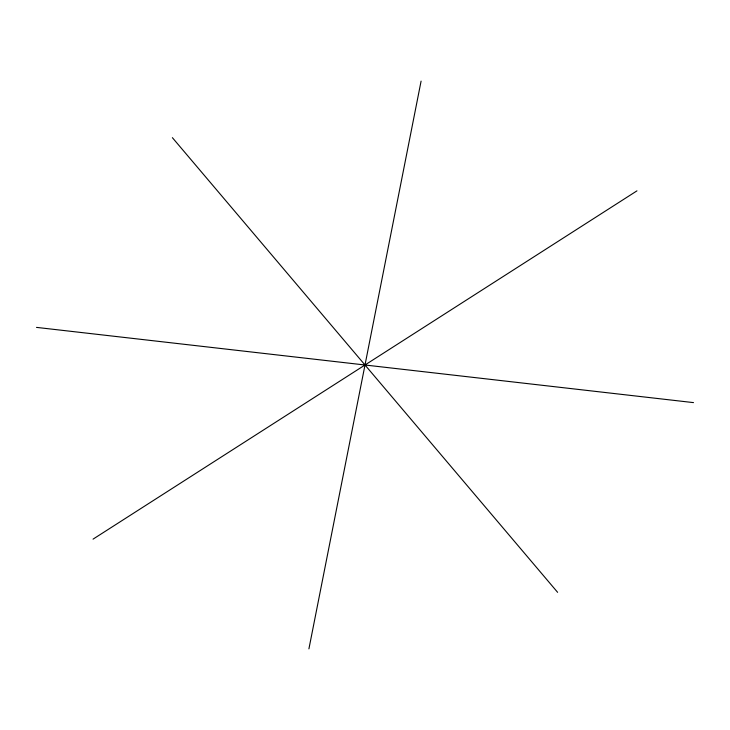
<?xml version="1.0" encoding="UTF-8"?>
<svg xmlns="http://www.w3.org/2000/svg" width="730" height="730" viewBox="0 0 730 730"><rect width="100%" height="100%" fill="white"/><g stroke="black" fill="none" stroke-linecap="round" stroke-linejoin="round"><path stroke-width="1.09" d="M308.909 648.879L421.091 81.121M93.048 539.142L636.952 190.858M36.5 327.387L693.5 402.613M172.38 137.669L557.62 592.331"/></g></svg>
